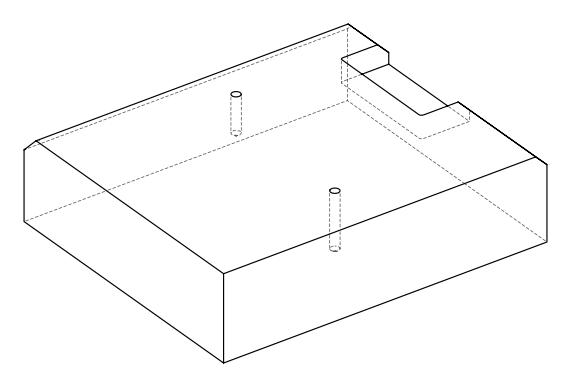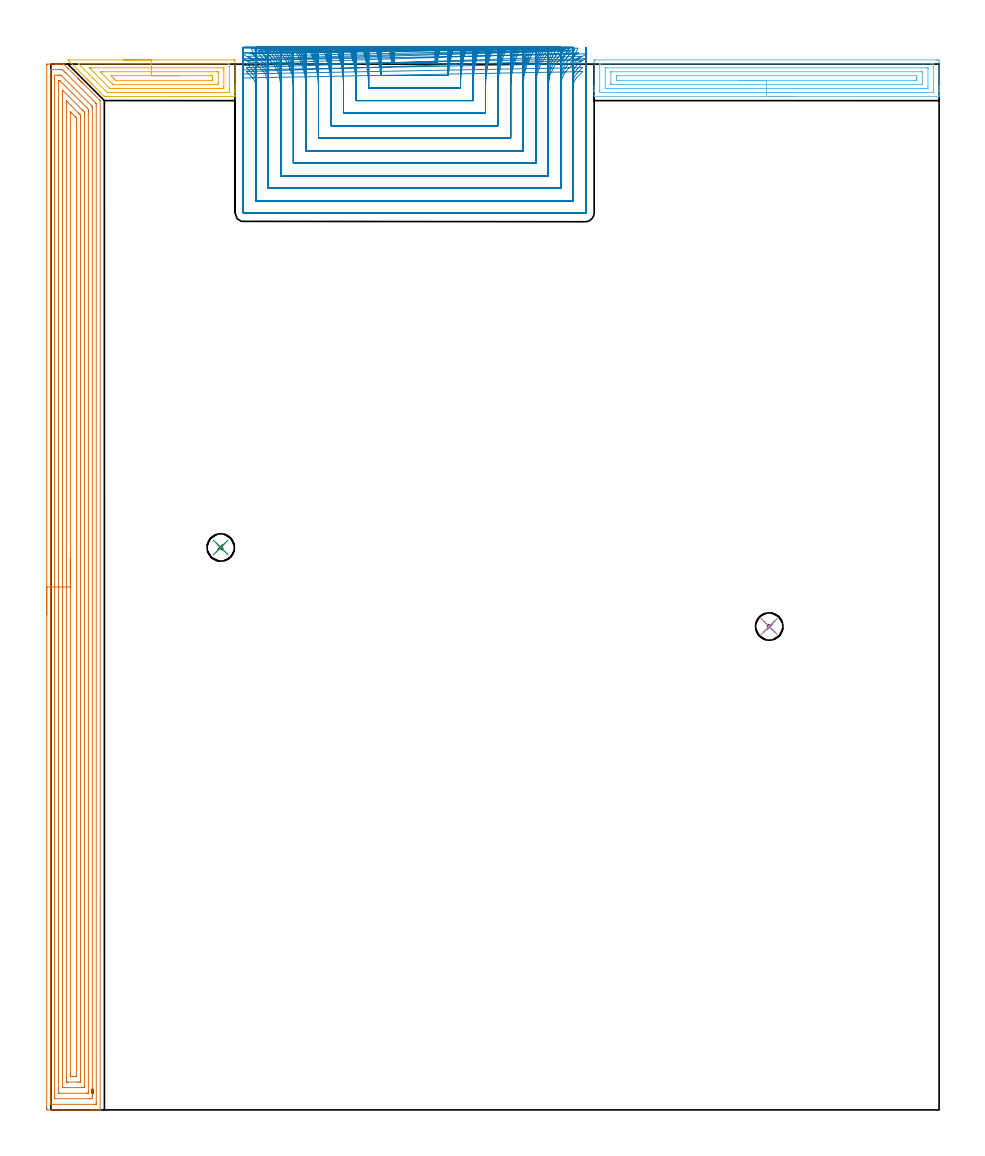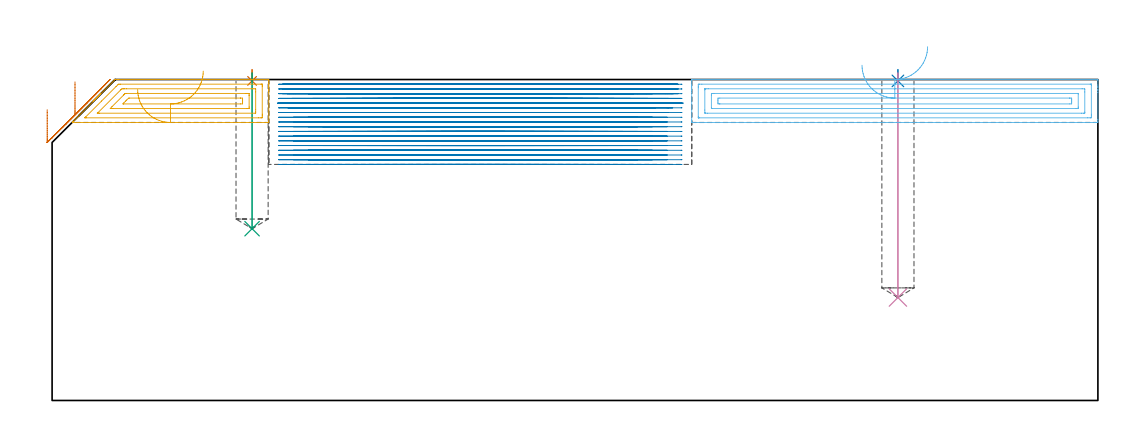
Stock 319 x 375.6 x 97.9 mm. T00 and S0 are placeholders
(PLAN: 8 operations, 3 tool changes, 153.1 min)
(1 SPOT_DRILL | STEP1POCKET | NXT0321_9005460120000 | 0.03 min | 1 mm3)
(2 SPOT_DRILL_1 | STEP1POCKET_1 | NXT0321_9005460120000 | 0.03 min | 1 mm3)
(3 DRILL_BLIND_HOLE_INTO_CENTER | STEP1POCKET | UGT0301_212 | 0.19 min | 3268 mm3)
(4 DRILL_BLIND_HOLE_INTO_CENTER_1 | STEP1POCKET_1 | UGT0301_212 | 0.28 min | 4845 mm3)
(5 AREA_MILL | FG_CHAMFER_SURFACE | UGT0205_001 | 2.41 min | 6149 mm3)
(6 AREA_MILL_1 | FG_CHAMFER_SURFACE_1 | UGT0205_001 | 5.21 min | 11214 mm3)
(7 AREA_MILL_2 | FG_CHAMFER_SURFACE_2 | UGT0205_001 | 21.14 min | 68068 mm3)
(8 MILL_SLOT | SLOT_PARTIAL_RECTANGULAR | NXT0201_008 | Follow Part, ap 1.5, ae 75% | 123.79 min | 187852 mm3)
(TOOL NXT0321_9005460120000 | NC Spot Drill, 142deg, 12mm, Carbide, Uncoated | D12 PA142 FL30 Z2)
(TOOL UGT0301_212 | Twist Drill 9.8 mm | D9.8 PA118 FL83 Z2)
(TOOL UGT0205_001 | Chamfer Mill 20 x 3 x 45 deg. | D20 FL50 Z2)
(TOOL NXT0201_008 | ENDMILL 6mm [2P460-0600-NA 1630] | D6 FL26 Z6)
(OP 1 SPOT_DRILL)
G17 G21 G94 G90
T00 M6
G54
G17 G0 G90 X61. Y202. S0 M3
G43 Z107.9 H0
G94 G81 G98 Z97.478 F250. R100.9
G80
M5
M2
(OP 2 SPOT_DRILL_1)
G17 G21 G94 G90
T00 M6
G54
G17 G0 G90 X258. Y173.6 S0 M3
G43 Z107.9 H0
G94 G81 G98 Z97.478 F250. R100.9
G80
M5
M2
(OP 3 DRILL_BLIND_HOLE_INTO_CENTER)
G17 G21 G94 G90
T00 M6
G54
G17 G0 G90 X61. Y202. S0 M3
G43 Z107.9 H0
G94 G81 G98 Z52.4 F250. R99.9
G80
M5
M2
(OP 4 DRILL_BLIND_HOLE_INTO_CENTER_1)
G17 G21 G94 G90
T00 M6
G54
G17 G0 G90 X258. Y173.6 S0 M3
G43 Z107.9 H0
G94 G81 G98 Z31.4 F250. R99.9
G80
M5
M2
(OP 5 AREA_MILL)
G17 G21 G94 G90
T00 M6
G54
G17 G0 G90 X26.1 Y377.1 S1061 M3
G43 Z107.9 H0
Z94.8
G94 G1 X26.138 Z93.928 F250.
X26.252 Z93.064
X26.441 Z92.212
X26.703 Z91.38
X27.037 Z90.574
X27.44 Z89.8
X27.908 Z89.064
X28.44 Z88.372
X29.029 Z87.729
X29.672 Z87.14
X30.364 Z86.608
X31.1 Z86.14
X31.874 Z85.737
X32.68 Z85.403
X33.512 Z85.141
X34.364 Z84.952
X35.228 Z84.838
X36.1 Z84.8
X65.511
X65.999 Y377.094 Z84.803
X66.09 Y377.091 Z84.806
X66.1 Y376.994 Z84.903
Y367.916 Z93.979
Y367.32 Z94.578
Y367.038 Z94.859
Y366.441 Z95.455
Y366.16 Z95.736
Y365.596 Z96.303
Y365.282 Z96.618
Y364.404 Z97.495
Y364.259 Z97.64
X66.097 Y364.127 Z97.766
X66.09 Y364.002 Z97.889
X65.957 Y364. Z97.9
X20.057
X19.206 Y364.003 Z97.897
X19.2 Y364.005 Z97.895
X19.166 Y364.035 Z97.865
X14.843 Y368.355 Z93.541
X14.71 Y368.489 Z93.409
X14.542 Y368.657 Z93.24
X14.404 Y368.794 Z93.102
X14.264 Y368.935 Z92.963
X14.109 Y369.09 Z92.808
X13.965 Y369.233 Z92.663
X13.819 Y369.38 Z92.518
X13.676 Y369.523 Z92.375
X13.526 Y369.672 Z92.223
X13.373 Y369.826 Z92.072
X13.244 Y369.955 Z91.943
X13.087 Y370.111 Z91.784
X12.927 Y370.272 Z91.626
X12.811 Y370.388 Z91.51
X12.647 Y370.55 Z91.345
X12.482 Y370.717 Z91.181
X6.419 Y376.78 Z85.119
X6.243 Y376.96 Z84.939
X6.119 Y377.093 Z84.806
X6.243 Y377.1 Z84.8
X36.1
Y375.686 Z86.214
X62.972
X63.729 Y375.685 Z86.215
X63.866 Y375.683 Z86.217
X64.064 Y375.679 Z86.221
X64.09 Y375.614 Z86.286
X64.096 Y375.456 Z86.444
X64.099 Y374.94 Z86.96
X64.1 Y374.575 Z87.325
X64.099 Y366.16 Z95.74
X64.097 Y365.797 Z96.103
X64.09 Y365.431 Z96.469
X64.078 Y365.421 Z96.479
X64.059 Y365.418 Z96.482
X64.013 Y365.416 Z96.484
X63.918 Y365.415 Z96.485
X63.729 Y365.414 Z96.486
X20.814 Y365.415 Z96.485
X20.436 Y365.419 Z96.481
X20.252 Y365.421 Z96.479
X20.057 Y365.602 Z96.298
X19.492 Y366.16 Z95.74
X15.1 Y370.55 Z91.35
X10.254 Y375.396 Z86.504
X10.046 Y375.608 Z86.292
X10.011 Y375.646 Z86.254
X9.983 Y375.678 Z86.222
X10.022 Y375.679 Z86.221
X10.254 Y375.684 Z86.216
X10.389 Y375.685 Z86.215
X36.1 Y375.686 Z86.214
Y374.272 Z87.628
X61.946 Y374.271 Z87.629
X62.017 Y374.27 Z87.63
X62.073 Y374.267 Z87.633
X62.084 Y374.265 Z87.635
X62.09 Y374.255 Z87.645
X62.094 Y374.213 Z87.687
X62.098 Y374.062 Z87.838
X62.1 Y373.911 Z87.989
Y373.184 Z88.716
Y367.765 Z94.135
X62.098 Y367.038 Z94.862
X62.096 Y366.891 Z95.009
X62.091 Y366.842 Z95.058
X62.051 Y366.835 Z95.065
X61.946 Y366.834 Z95.066
X61.267 Y366.829 Z95.071
X61.055
X22.731 Y366.828 Z95.072
X22.051 Y366.829 Z95.071
X21.84 Y366.832 Z95.068
X21.628 Y366.835 Z95.065
X21.259 Y366.852 Z95.048
X21.065 Y367.038 Z94.862
X20.949 Y367.151 Z94.749
X13.885 Y374.215 Z87.685
X13.854 Y374.248 Z87.652
X13.841 Y374.265 Z87.635
Y374.266 Z87.634
X13.86 Y374.267 Z87.633
X14.285 Y374.271 Z87.629
X14.498
X36.1 Y374.272 Z87.628
Y372.857 Z89.043
X59.273
X59.605 Y372.856 Z89.044
X59.985 Y372.852 Z89.048
X60.066 Y372.85 Z89.05
X60.09 Y372.844 Z89.056
X60.093 Y372.805 Z89.095
X60.096 Y372.718 Z89.182
X60.1 Y372.369 Z89.531
Y368.857 Z93.043
X60.099 Y368.794 Z93.106
X60.093 Y368.386 Z93.514
X60.09 Y368.285 Z93.615
X60.078 Y368.249 Z93.651
X60.018 Y368.248 Z93.652
X59.83 Y368.245 Z93.655
X59.273 Y368.243 Z93.657
X58.941
X22.731
X22.398 Y368.245 Z93.655
X22.331 Y368.247 Z93.653
X22.318 Y368.249 Z93.651
X22.249 Y368.311 Z93.589
X22.115 Y368.438 Z93.462
X21.928 Y368.621 Z93.279
X21.84 Y368.709 Z93.191
X18.244 Y372.306 Z89.594
X17.723 Y372.85 Z89.05
X18.275 Y372.855 Z89.045
X18.608 Y372.856 Z89.044
X36.1 Y372.857 Z89.043
Y371.443 Z90.457
X57.49
X58.09 Y371.428 Z90.472
X58.099 Y370.829 Z91.071
Y370.55 Z91.35
X58.097 Y369.952 Z91.948
X58.09 Y369.672 Z92.228
X57.505 Y369.657 Z92.243
X57.49
X23.622 Y369.658 Z92.242
X23.338 Y369.672 Z92.228
X22.731 Y370.269 Z91.631
X22.449 Y370.55 Z91.35
X21.84 Y371.162 Z90.738
X21.582 Y371.428 Z90.472
X21.825 Y371.442 Z90.458
X21.84 Y371.443 Z90.457
X36.1
X36.972 Z90.495
X37.837 Z90.609
X38.688 Z90.798
X39.52 Z91.06
X40.326 Z91.394
X41.1 Z91.797
X41.836 Z92.265
X42.528 Z92.796
X43.171 Z93.386
X43.76 Z94.029
X44.292 Z94.721
X44.76 Z95.457
X45.163 Z96.231
X45.497 Z97.037
X45.759 Z97.869
X45.948 Z98.72
X46.062 Z99.585
X46.1 Z100.457
G0 Z107.9
M5
M2
(OP 6 AREA_MILL_1)
G17 G21 G94 G90
T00 M6
G54
G17 G0 G90 X267.05 Y364. S1061 M3
G43 Z107.9 H0
G94 G1 X267.012 Z107.028 F250.
X266.898 Z106.163
X266.709 Z105.312
X266.447 Z104.48
X266.113 Z103.674
X265.71 Z102.9
X265.242 Z102.164
X264.71 Z101.472
X264.121 Z100.829
X263.478 Z100.239
X262.786 Z99.708
X262.05 Z99.24
X261.276 Z98.837
X260.47 Z98.503
X259.638 Z98.241
X258.786 Z98.052
X257.922 Z97.938
X257.05 Z97.9
X195.221
X195.11 Y364.006 Z97.892
X195.1 Y364.22 Z97.679
Y365.682 Z96.217
Y366.16 Z95.736
Y366.399 Z95.498
Y367.038 Z94.859
Y367.277 Z94.621
Y367.916 Z93.978
Y376.377 Z85.52
X195.104 Y376.696 Z85.2
X195.11 Y377.091 Z84.805
X195.262 Y377.095 Z84.803
X195.666 Y377.1 Z84.8
X318.025
X318.434 Y377.099 Z84.801
X318.838 Y377.095 Z84.803
X318.99 Y377.091 Z84.805
X318.995 Y376.696 Z85.2
X319. Y376.138 Z85.759
Y367.916 Z93.978
Y367.277 Z94.621
Y367.038 Z94.859
Y366.399 Z95.498
Y366.16 Z95.736
Y365.682 Z96.217
X318.999 Y364.218 Z97.68
X318.99 Y364.006 Z97.892
X318.879 Y364. Z97.9
X257.05
Y365.414 Z96.486
X198.2
X197.445 Y365.416 Z96.484
X197.308 Y365.417 Z96.483
X197.124 Y365.421 Z96.479
X197.11 Y365.481 Z96.419
X197.104 Y365.619 Z96.281
X197.101 Y366.16 Z95.74
X197.1 Y366.5 Z95.4
Y375.28 Z86.62
X197.104 Y375.621 Z86.279
X197.108 Y375.666 Z86.234
X197.112 Y375.68 Z86.22
X197.116 Y375.682 Z86.218
X197.162 Y375.684 Z86.216
X197.256 Y375.685 Z86.215
X197.445 Y375.686 Z86.214
X315.9
X316.655 Y375.684 Z86.216
X316.792 Y375.683 Z86.217
X316.976 Y375.679 Z86.221
X316.99 Y375.619 Z86.281
X316.996 Y375.481 Z86.419
X316.999 Y374.94 Z86.96
X317. Y374.6 Z87.3
Y365.819 Z96.081
X316.996 Y365.479 Z96.421
X316.992 Y365.434 Z96.466
X316.988 Y365.42 Z96.48
X316.984 Y365.418 Z96.482
X316.938 Y365.416 Z96.484
X316.844 Y365.415 Z96.485
X316.655 Y365.414 Z96.486
X257.05
Y366.828 Z95.072
X200.114
X199.435 Y366.829 Z95.071
X199.224 Y366.832 Z95.068
X199.155 Y366.835 Z95.065
X199.11 Y366.839 Z95.061
X199.106 Y366.915 Z94.985
X199.102 Y367.038 Z94.862
X199.1 Y367.16 Z94.74
Y373.307 Z88.593
X199.106 Y374.062 Z87.838
X199.108 Y374.177 Z87.723
X199.127 Y374.265 Z87.635
X199.224 Y374.266 Z87.634
X199.903 Y374.271 Z87.629
X313.986
X314.665 Y374.27 Z87.63
X314.876 Y374.268 Z87.632
X314.945 Y374.265 Z87.635
X314.99 Y374.26 Z87.64
X314.994 Y374.185 Z87.715
X314.998 Y374.062 Z87.838
X315. Y373.94 Z87.96
Y367.793 Z94.107
X314.995 Y367.038 Z94.862
X314.992 Y366.923 Z94.977
X314.973 Y366.835 Z95.065
X314.876 Y366.834 Z95.066
X314.197 Y366.829 Z95.071
X257.05 Y366.828 Z95.072
Y368.243 Z93.657
X201.893
X201.561 Y368.244 Z93.656
X201.197 Y368.248 Z93.652
X201.118 Y368.249 Z93.651
X201.11 Y368.389 Z93.511
X201.101 Y368.698 Z93.202
Y372.697 Z89.203
X201.102 Y372.795 Z89.105
X201.106 Y372.843 Z89.057
X201.11 Y372.85 Z89.05
X201.118 Y372.853 Z89.047
X201.149 Y372.855 Z89.045
X201.335 Y372.857 Z89.043
X312.207
X312.539 Y372.856 Z89.044
X312.903 Y372.852 Z89.048
X312.982 Y372.851 Z89.049
X312.99 Y372.711 Z89.189
X312.999 Y372.402 Z89.498
Y368.402 Z93.498
X312.998 Y368.305 Z93.595
X312.994 Y368.256 Z93.644
X312.99 Y368.25 Z93.65
X312.982 Y368.247 Z93.653
X312.951 Y368.245 Z93.655
X312.765 Y368.243 Z93.657
X257.05
Y369.657 Z92.243
X203.672
X203.11 Y369.672 Z92.228
X203.102 Y370.235 Z91.665
X203.101 Y370.55 Z91.35
X203.103 Y371.112 Z90.788
X203.11 Y371.428 Z90.472
X203.658 Y371.443 Z90.457
X203.672
X310.428
X310.99 Y371.428 Z90.472
X310.998 Y370.865 Z91.035
X310.999 Y370.55 Z91.35
X310.997 Y369.988 Z91.912
X310.99 Y369.672 Z92.228
X310.442 Y369.657 Z92.243
X310.428
X257.05
X256.178 Z92.281
X255.314 Z92.395
X254.462 Z92.584
X253.63 Z92.846
X252.824 Z93.18
X252.05 Z93.583
X251.314 Z94.052
X250.622 Z94.583
X249.979 Z95.172
X249.39 Z95.815
X248.858 Z96.507
X248.39 Z97.243
X247.987 Z98.017
X247.653 Z98.823
X247.391 Z99.655
X247.202 Z100.507
X247.088 Z101.372
X247.05 Z102.243
G0 Z107.9
M5
M2
(OP 7 AREA_MILL_2)
G17 G21 G94 G90
T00 M6
G54
G17 G0 G90 X-1.5 Y177.8 S1061 M3
G43 Z107.9 H0
Z88.7
G94 G1 Y177.838 Z87.828 F250.
Y177.952 Z86.963
Y178.141 Z86.112
Y178.403 Z85.28
Y178.737 Z84.474
Y179.14 Z83.7
Y179.608 Z82.964
Y180.14 Z82.272
Y180.729 Z81.629
Y181.372 Z81.04
Y182.064 Z80.508
Y182.8 Z80.04
Y183.574 Z79.637
Y184.38 Z79.303
Y185.212 Z79.041
Y186.064 Z78.852
Y186.928 Z78.738
Y187.8 Z78.7
X-1.499 Y374.98 Z78.701
X-1.496 Y375.375
X-1.492 Y375.59 Z78.705
X-1.11 Y375.6 Z79.087
X1.522 Z81.716
X2.06 Z82.256
X2.399 Z82.595
X2.937 Z83.133
X3.276 Z83.471
X4.223 Z84.423
X4.592 Y375.597 Z84.791
X4.599 Y375.595 Z84.798
X4.624 Y375.576 Z84.822
X6.114 Y374.087 Z86.312
X9.489 Y370.711 Z89.689
X9.688 Y370.513 Z89.886
X9.854 Y370.348 Z90.049
X10.014 Y370.187 Z90.212
X10.135 Y370.066 Z90.333
X10.293 Y369.91 Z90.488
X10.445 Y369.756 Z90.643
X10.581 Y369.62 Z90.779
X10.731 Y369.471 Z90.927
X10.876 Y369.326 Z91.073
X11.028 Y369.173 Z91.226
X11.17 Y369.032 Z91.366
X11.306 Y368.895 Z91.504
X11.475 Y368.726 Z91.673
X14.602 Y365.599 Z94.8
X17.504 Y362.696 Z97.704
X17.683 Y362.517 Z97.881
X17.694 Y362.495 Z97.892
X17.7 Y362.472 Z97.9
Y0.173
X17.697 Y0.01 Z97.888
X17.551 Y0.002 Z97.743
X17.398 Y0. Z97.597
X17.111 Z97.31
X16.432 Z96.627
X15.216 Z95.413
X14.678 Z94.872
X4.592 Z84.789
X-1.11 Z79.088
X-1.492 Y0.01 Z78.705
X-1.497 Y0.225 Z78.702
X-1.5 Y0.62 Z78.7
Y1.017
Y187.8
X-0.086 Z80.114
Y373.193
X-0.084 Y373.565 Z80.116
X-0.082 Y373.587 Z80.118
X-0.08 Y373.59 Z80.12
X-0.064 Y373.594 Z80.136
X0.006 Y373.598 Z80.206
X0.113 Y373.6 Z80.313
X0.246 Z80.446
X2.877 Z83.077
X3.276 Y373.599 Z83.476
X3.758 Y373.596 Z83.958
X4.153 Y373.587 Z84.353
X4.554 Y373.193 Z84.754
X5.03 Y372.72 Z85.23
X5.45 Y372.3 Z85.65
X15.555 Y362.195 Z95.755
X16.169 Y361.578 Z96.369
X16.258 Y361.482 Z96.458
X16.279 Y361.457 Z96.479
X16.281 Y361.438 Z96.481
X16.284 Y361.392 Z96.484
X16.285 Y361.206 Z96.485
Y2.556
Y2.406
X16.28 Y2.036 Z96.48
X16.279 Y2.019 Z96.479
X16.263 Y2.01 Z96.463
X16.193 Y2.005 Z96.393
X16.087 Y2.002 Z96.287
X15.954 Y2. Z96.154
X15.555 Z95.755
X0.166 Z80.366
X-0.017 Y2.003 Z80.183
X-0.049 Y2.005 Z80.151
X-0.078 Y2.009 Z80.122
X-0.08 Y2.051 Z80.12
X-0.084 Y2.256 Z80.116
X-0.085 Y2.406 Z80.115
X-0.086 Y3.151 Z80.114
Y187.8
X1.328 Z81.528
X1.329 Y370.513 Z81.529
Y370.709
X1.335 Y371.407 Z81.535
X1.339 Y371.593 Z81.539
X2.399 Y371.6 Z82.599
X3.086 Z83.286
X3.276 Y371.599 Z83.476
X3.466 Y371.598 Z83.666
X3.592 Y371.594 Z83.792
X3.692 Y371.59 Z83.892
X3.734 Y371.555 Z83.934
X3.891 Y371.407 Z84.091
X4.153 Y371.147 Z84.353
X4.788 Y370.513 Z84.988
X14.78 Y360.52 Z94.98
X14.831 Y360.467 Z95.031
X14.854 Y360.439 Z95.054
X14.863 Y360.426 Z95.063
X14.865 Y360.382 Z95.065
X14.87 Y359.988 Z95.07
X14.871 Y359.792 Z95.071
Y359.595
Y5.087
X14.87 Y4.891 Z95.07
X14.864 Y4.193 Z95.064
X14.861 Y4.007 Z95.061
X13.801 Y4. Z94.001
X1.71 Y4.001 Z81.91
X1.522 Y4.005 Z81.722
X1.339 Y4.01 Z81.539
X1.334 Y4.193 Z81.534
X1.331 Y4.388 Z81.531
X1.329 Y5.087 Z81.529
X1.328 Y5.284 Z81.528
Y187.8
X2.743 Z82.943
Y368.726
X2.744 Y369.268 Z82.944
X2.747 Y369.45 Z82.947
X2.75 Y369.586 Z82.95
X2.847 Y369.59 Z83.047
X3.062 Y369.597 Z83.262
X3.169 Z83.369
X3.222 Y369.594 Z83.422
X3.247 Y369.59 Z83.447
X3.276 Y369.565 Z83.476
X4.125 Y368.726 Z84.325
X13.059 Y359.792 Z93.259
X13.199 Y359.645 Z93.399
X13.45 Y359.379 Z93.65
X13.453 Y359.252 Z93.653
X13.456 Y358.898 Z93.656
X13.457 Y358.355 Z93.657
Y358.005
Y6.874
X13.456 Y6.332 Z93.656
X13.453 Y6.15 Z93.653
X13.45 Y6.014 Z93.65
X13.353 Y6.01 Z93.553
X12.924 Y6. Z93.124
X12.905 Z93.105
X3.256 Z83.456
X2.849 Y6.008 Z83.049
X2.753 Y6.01 Z82.953
X2.749 Y6.073 Z82.949
X2.746 Y6.142 Z82.946
X2.743 Y6.523 Z82.943
Y187.8
X4.157 Z84.357
Y366.042
X4.158 Y366.153 Z84.358
X4.161 Y366.206 Z84.361
X4.163 Y366.223 Z84.363
X4.168 Y366.222 Z84.368
X4.226 Y366.174 Z84.426
X4.243 Y366.158 Z84.443
X11.17 Y359.232 Z91.37
X11.502 Y358.898 Z91.702
X11.847 Y358.543 Z92.047
X12.036 Y358.337 Z92.236
X12.039 Y358.231 Z92.239
X12.043 Y358.009 Z92.243
Y8.665
X12.036 Y8.216 Z92.236
X12.028 Y8.01 Z92.228
X11.815 Y8.003 Z92.015
X11.17 Y8.001 Z91.37
X10.941 Y8. Z91.141
X4.801 Y8.001 Z85.001
X4.288 Y8.007 Z84.488
X4.169 Y8.01 Z84.369
X4.164 Y8.216 Z84.364
X4.157 Y8.657 Z84.357
Y187.8
X5.571 Z85.771
X5.572 Y361.92 Z85.772
X5.575 Y362.263 Z85.775
X5.578 Y362.358 Z85.778
X5.579 Y362.361 Z85.779
X5.595 Y362.349 Z85.795
X5.634 Y362.315 Z85.834
X5.755 Y362.197 Z85.955
X5.907 Y362.045 Z86.107
X9.947 Y358.005 Z90.147
X10.293 Y357.655 Z90.493
X10.56 Y357.38 Z90.76
X10.622 Y357.312 Z90.822
X10.625 Y357.225 Z90.825
X10.627 Y357.111 Z90.827
X10.628 Y356.769 Z90.828
X10.629 Y356.218 Z90.829
X10.628 Y10.999 Z90.828
X10.625 Y10.448 Z90.825
X10.622 Y10.112 Z90.822
X10.616 Y10.01 Z90.816
X10.512 Y10.007 Z90.712
X10.293 Y10.003 Z90.493
X9.855 Y10. Z90.055
X9.416 Z89.616
X6.346 Z86.546
X5.907 Y10.002 Z86.107
X5.761 Y10.005 Z85.961
X5.644 Y10.01 Z85.844
X5.578 Y10.017 Z85.778
X5.576 Y10.105 Z85.776
X5.573 Y10.448 Z85.773
X5.571 Y10.79 Z85.771
Y11.341
Y187.8
X6.985 Z87.185
X6.986 Y357.799 Z87.186
X6.987 Y358.005 Z87.187
X6.992 Y358.487 Z87.192
X7.495 Y358.005 Z87.695
X8.539 Y356.965 Z88.739
X8.908 Y356.594 Z89.108
X9.095 Y356.404 Z89.295
X9.187 Y356.307 Z89.387
X9.207 Y356.283 Z89.407
X9.21 Y356.263 Z89.41
X9.212 Y356.218 Z89.412
X9.214 Y355.529 Z89.414
X9.215 Y355.324 Z89.415
X9.214 Y12.44 Z89.414
X9.213 Y12.235 Z89.413
X9.21 Y12.063 Z89.41
X9.208 Y12.023 Z89.408
X9.204 Y12.01 Z89.404
X9.152 Y12.007 Z89.352
X8.999 Y12.003 Z89.199
X8.768 Y12. Z88.968
X8.539 Z88.739
X7.661 Z87.861
X7.013 Y12.001 Z87.213
X6.996 Y12.006 Z87.196
X6.993 Y12.008 Z87.193
X6.989 Y12.026 Z87.189
X6.987 Y12.235 Z87.187
X6.985 Y12.923 Z87.185
Y13.128
Y187.8
Y188.672 Z87.223
Y189.536 Z87.337
Y190.388 Z87.526
Y191.22 Z87.788
Y192.026 Z88.122
Y192.8 Z88.525
Y193.536 Z88.994
Y194.228 Z89.525
Y194.871 Z90.114
Y195.46 Z90.757
Y195.992 Z91.45
Y196.46 Z92.185
Y196.863 Z92.959
Y197.197 Z93.765
Y197.459 Z94.597
Y197.648 Z95.449
Y197.762 Z96.314
Y197.8 Z97.185
G0 Z107.9
M5
M2
(OP 8 MILL_SLOT)
G17 G21 G94 G90
T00 M6
G54
G17 G0 G90 X121.361 Y381.537 S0 M3
G43 Z107.9 H1
Z96.461
G94 G1 X121.971 Y378.6 F250.
G2 X122.445 Y376. R54. F500.
G1 X138.754
G2 X139.228 Y378.6 R54.
G1 X139.837 Y381.537 F250.
X116.701 Y381.525
X117.366 Y378.6
G2 X118.448 Y371.5 R49.5 F500.
G1 X142.752
G2 X143.833 Y378.6 R49.5
G1 X144.498 Y381.525 F250.
X112.007 Y381.509
X112.739 Y378.6
G2 X114.1 Y367.618 R45. F500.
G1 Y367.
X147.1
Y367.622
G2 X148.46 Y378.6 R45.
G1 X149.191 Y381.509 F250.
X107.269 Y381.488
X108.083 Y378.6
G2 X109.6 Y367.618 R40.5 F500.
G1 Y362.5
X151.6
Y367.622
G2 X153.116 Y378.6 R40.5
G1 X153.929 Y381.488 F250.
X102.469 Y381.457
X103.384 Y378.6
G2 X105.1 Y367.618 R36. F500.
G1 Y358.
X156.1
Y367.622
G2 X157.815 Y378.6 R36.
G1 X158.729 Y381.457 F250.
X97.578 Y381.412
X98.624 Y378.6
G2 X100.6 Y367.618 R31.5 F500.
G1 Y353.5
X160.6
Y367.622
G2 X162.575 Y378.6 R31.5
G1 X163.62 Y381.412 F250.
X92.545 Y381.341
X93.766 Y378.6
G2 X96.1 Y367.618 R27. F500.
G1 Y349.
X165.1
Y367.622
G2 X167.432 Y378.6 R27.
G1 X168.652 Y381.341 F250.
X87.274 Y381.218
X88.738 Y378.6
G2 X91.6 Y367.618 R22.5 F500.
G1 Y344.5
X169.6
Y367.622
G2 X172.46 Y378.6 R22.5
G1 X173.923 Y381.219 F250.
X81.531 Y380.977
X83.362 Y378.6
G2 X87.1 Y367.618 R18. F500.
G1 Y340.
X174.1
Y367.622
G2 X177.835 Y378.6 R18.
G1 X179.665 Y380.978 F250.
X74.511 Y380.345
X76.951 Y378.6
G2 X82.6 Y367.618 R13.5 F500.
G1 Y335.5
X178.6
Y367.622
G2 X184.243 Y378.6 R13.5
G1 X186.682 Y380.346 F250.
X70.414 Y377.013 F500.
X73.101 Y375.68 F250.
G2 X78.1 Y367.618 R9. F500.
G1 Y331.
X183.1
Y367.622
G2 X188.099 Y375.684 R9.
G1 X190.786 Y377.018 F250.
X70.237 Y372.905 F500.
X72.328 Y370.754 F250.
G2 X73.6 Y367.618 R4.5 F500.
G1 Y326.5
X187.6
Y367.622
G2 X188.868 Y370.753 R4.5
G1 X190.955 Y372.908 F250.
X69.1 Y370.618 F500.
Y367.618 F250.
Y322.2 F500.
G3 X69.3 Y322. R0.2
G1 X191.9
G3 X192.1 Y322.2 R0.2
G1 Y367.622
Y370.622 F250.
G0 Z107.9
X121.721 Y381.553
Z95.022
G1 X122.251 Y378.6
G2 X122.652 Y376. R54. F500.
G1 X138.548
G2 X138.949 Y378.6 R54.
G1 X139.479 Y381.553 F250.
X117.094 Y381.544
X117.672 Y378.6
G2 X118.54 Y371.5 R49.5 F500.
G1 X142.66
G2 X143.528 Y378.6 R49.5
G1 X144.106 Y381.544 F250.
X112.441 Y381.532
X113.077 Y378.6
G2 X114.1 Y369.06 R45. F500.
G1 Y367.
X147.1
Y369.061
G2 X148.123 Y378.6 R45.
G1 X148.759 Y381.532 F250.
X107.754 Y381.516
X108.46 Y378.6
G2 X109.6 Y369.06 R40.5 F500.
G1 Y362.5
X151.6
Y369.061
G2 X152.739 Y378.6 R40.5
G1 X153.446 Y381.516 F250.
X103.018 Y381.493
X103.813 Y378.6
G2 X105.1 Y369.06 R36. F500.
G1 Y358.
X156.1
Y369.061
G2 X157.387 Y378.6 R36.
G1 X158.182 Y381.493 F250.
X98.212 Y381.459
X99.121 Y378.6
G2 X100.6 Y369.06 R31.5 F500.
G1 Y353.5
X160.6
Y369.061
G2 X162.079 Y378.6 R31.5
G1 X162.988 Y381.459 F250.
X93.298 Y381.406
X94.358 Y378.6
G2 X96.1 Y369.06 R27. F500.
G1 Y349.
X165.1
Y369.061
G2 X166.841 Y378.6 R27.
G1 X167.901 Y381.407 F250.
X88.205 Y381.317
X89.477 Y378.6
G2 X91.6 Y369.06 R22.5 F500.
G1 Y344.5
X169.6
Y369.061
G2 X171.722 Y378.6 R22.5
G1 X172.994 Y381.317 F250.
X82.774 Y381.144
X84.364 Y378.6
G2 X87.1 Y369.06 R18. F500.
G1 Y340.
X174.1
Y369.061
G2 X176.835 Y378.6 R18.
G1 X178.425 Y381.144 F250.
X76.531 Y380.723
X78.652 Y378.6
G2 X82.6 Y369.06 R13.5 F500.
G1 Y335.5
X178.6
Y369.061
G2 X182.547 Y378.6 R13.5
G1 X184.667 Y380.723 F250.
X70.791 Y378.395 F500.
X73.423 Y376.954 F250.
G2 X78.1 Y369.06 R9. F500.
G1 Y331.
X183.1
Y369.061
G2 X187.777 Y376.955 R9.
G1 X190.408 Y378.396 F250.
X70.239 Y374.347 F500.
X72.329 Y372.194 F250.
G2 X73.6 Y369.06 R4.5 F500.
G1 Y326.5
X187.6
Y369.061
G2 X188.868 Y372.192 R4.5
G1 X190.955 Y374.347 F250.
X69.1 Y372.06 F500.
Y369.06 F250.
Y322.2 F500.
G3 X69.3 Y322. R0.2
G1 X191.9
G3 X192.1 Y322.2 R0.2
G1 Y369.061
Y372.061 F250.
G0 Z107.9
X122.038 Y381.566
Z93.583
G1 X122.488 Y378.6
G2 X122.819 Y376. R54. F500.
G1 X138.381
G2 X138.711 Y378.6 R54.
G1 X139.161 Y381.566 F250.
X117.441 Y381.56
X117.932 Y378.6
G2 X118.59 Y371.5 R49.5 F500.
G1 X142.61
G2 X143.267 Y378.6 R49.5
G1 X143.758 Y381.56 F250.
X112.824 Y381.551
X113.364 Y378.6
G2 X114.1 Y370.495 R45. F500.
G1 Y367.
X147.1
Y370.501
G2 X147.835 Y378.6 R45.
G1 X148.375 Y381.551 F250.
X108.18 Y381.539
X108.781 Y378.6
G2 X109.6 Y370.495 R40.5 F500.
G1 Y362.5
X151.6
Y370.501
G2 X152.418 Y378.6 R40.5
G1 X153.018 Y381.539 F250.
X103.5 Y381.523
X104.176 Y378.6
G2 X105.1 Y370.495 R36. F500.
G1 Y358.
X156.1
Y370.501
G2 X157.023 Y378.6 R36.
G1 X157.698 Y381.523 F250.
X98.768 Y381.499
X99.539 Y378.6
G2 X100.6 Y370.495 R31.5 F500.
G1 Y353.5
X160.6
Y370.501
G2 X161.659 Y378.6 R31.5
G1 X162.43 Y381.499 F250.
X93.954 Y381.462
X94.855 Y378.6
G2 X96.1 Y370.495 R27. F500.
G1 Y349.
X165.1
Y370.501
G2 X166.343 Y378.6 R27.
G1 X167.243 Y381.462 F250.
X89.009 Y381.399
X90.09 Y378.6
G2 X91.6 Y370.495 R22.5 F500.
G1 Y344.5
X169.6
Y370.501
G2 X171.108 Y378.6 R22.5
G1 X172.188 Y381.399 F250.
X83.821 Y381.279
X85.172 Y378.6
G2 X87.1 Y370.495 R18. F500.
G1 Y340.
X174.1
Y370.501
G2 X176.025 Y378.6 R18.
G1 X177.375 Y381.279 F250.
X78.095 Y380.999
X79.896 Y378.6
G2 X82.6 Y370.495 R13.5 F500.
G1 Y335.5
X178.6
Y370.501
G2 X181.299 Y378.6 R13.5
G1 X183.099 Y381. F250.
X71.677 Y379.625
X74.159 Y377.939
G2 X78.1 Y370.495 R9. F500.
G1 Y331.
X183.1
Y370.501
G2 X187.037 Y377.942 R9.
G1 X189.518 Y379.63 F250.
X70.242 Y375.782 F500.
X72.33 Y373.628 F250.
G2 X73.6 Y370.495 R4.5 F500.
G1 Y326.5
X187.6
Y370.501
G2 X188.873 Y373.637 R4.5
G1 X190.964 Y375.789 F250.
X69.1 Y373.495 F500.
Y370.495 F250.
Y322.2 F500.
G3 X69.3 Y322. R0.2
G1 X191.9
G3 X192.1 Y322.2 R0.2
G1 Y370.501
Y373.501 F250.
G0 Z107.9
X122.345 Y381.578
Z92.144
G1 X122.706 Y378.6
G2 X122.958 Y376. R54. F500.
G1 X138.241
G2 X138.493 Y378.6 R54.
G1 X138.854 Y381.578 F250.
X117.776 Y381.574
X118.17 Y378.6
G2 X118.6 Y372.092 R49.5 F500.
G1 Y371.5
X142.6
Y372.098
G2 X143.029 Y378.6 R49.5
G1 X143.423 Y381.574 F250.
X113.193 Y381.568
X113.627 Y378.6
G2 X114.1 Y372.092 R45. F500.
G1 Y367.
X147.1
Y372.098
G2 X147.572 Y378.6 R45.
G1 X148.006 Y381.569 F250.
X108.592 Y381.561
X109.074 Y378.6
G2 X109.6 Y372.092 R40.5 F500.
G1 Y362.5
X151.6
Y372.098
G2 X152.125 Y378.6 R40.5
G1 X152.607 Y381.561 F250.
X103.964 Y381.551
X104.507 Y378.6
G2 X105.1 Y372.092 R36. F500.
G1 Y358.
X156.1
Y372.098
G2 X156.692 Y378.6 R36.
G1 X157.234 Y381.551 F250.
X99.3 Y381.535
X99.92 Y378.6
G2 X100.6 Y372.092 R31.5 F500.
G1 Y353.5
X160.6
Y372.098
G2 X161.278 Y378.6 R31.5
G1 X161.898 Y381.535 F250.
X94.581 Y381.512
X95.304 Y378.6
G2 X96.1 Y372.092 R27. F500.
G1 Y349.
X165.1
Y372.098
G2 X165.895 Y378.6 R27.
G1 X166.617 Y381.512 F250.
X89.77 Y381.472
X90.638 Y378.6
G2 X91.6 Y372.092 R22.5 F500.
G1 Y344.5
X169.6
Y372.098
G2 X170.56 Y378.6 R22.5
G1 X171.427 Y381.472 F250.
X84.797 Y381.397
X85.882 Y378.6
G2 X87.1 Y372.092 R18. F500.
G1 Y340.
X174.1
Y372.098
G2 X175.315 Y378.6 R18.
G1 X176.399 Y381.397 F250.
X79.481 Y381.228
X80.927 Y378.6
G2 X82.6 Y372.092 R13.5 F500.
G1 Y335.5
X178.6
Y372.098
G2 X180.269 Y378.6 R13.5
G1 X181.714 Y381.229 F250.
X73.147 Y380.672
X75.316 Y378.6
G2 X78.1 Y372.092 R9. F500.
G1 Y331.
X183.1
Y372.098
G2 X185.877 Y378.6 R9.
G1 X188.045 Y380.674 F250.
X69.347 Y377.494 F500.
X71.764 Y375.718 F250.
G2 X73.6 Y372.092 R4.5 F500.
G1 Y326.5
X187.6
Y372.098
G2 X189.436 Y375.724 R4.5
G1 X191.853 Y377.5 F250.
X69.1 Y375.092 F500.
Y372.092 F250.
Y322.2 F500.
G3 X69.3 Y322. R0.2
G1 X191.9
G3 X192.1 Y322.2 R0.2
G1 Y372.098
Y375.098 F250.
G0 Z107.9
X122.632 Y381.589
Z90.705
G1 X122.894 Y378.6
G2 X123.059 Y376. R54. F500.
G1 X138.141
G2 X138.306 Y378.6 R54.
G1 X138.567 Y381.589 F250.
X118.09 Y381.586
X118.375 Y378.6
G2 X118.6 Y373.888 R49.5 F500.
G1 Y371.5
X142.6
Y373.891
G2 X142.824 Y378.6 R49.5
G1 X143.11 Y381.586 F250.
X113.538 Y381.584
X113.853 Y378.6
G2 X114.1 Y373.888 R45. F500.
G1 Y367.
X147.1
Y373.891
G2 X147.347 Y378.6 R45.
G1 X147.661 Y381.584 F250.
X108.976 Y381.58
X109.325 Y378.6
G2 X109.6 Y373.888 R40.5 F500.
G1 Y362.5
X151.6
Y373.891
G2 X151.875 Y378.6 R40.5
G1 X152.223 Y381.58 F250.
X104.398 Y381.574
X104.79 Y378.6
G2 X105.1 Y373.888 R36. F500.
G1 Y358.
X156.1
Y373.891
G2 X156.409 Y378.6 R36.
G1 X156.802 Y381.574 F250.
X99.797 Y381.566
X100.246 Y378.6
G2 X100.6 Y373.888 R31.5 F500.
G1 Y353.5
X160.6
Y373.891
G2 X160.954 Y378.6 R31.5
G1 X161.402 Y381.566 F250.
X95.162 Y381.554
X95.686 Y378.6
G2 X96.1 Y373.888 R27. F500.
G1 Y349.
X165.1
Y373.891
G2 X165.514 Y378.6 R27.
G1 X166.037 Y381.554 F250.
X90.473 Y381.533
X91.101 Y378.6
G2 X91.6 Y373.888 R22.5 F500.
G1 Y344.5
X169.6
Y373.891
G2 X170.098 Y378.6 R22.5
G1 X170.726 Y381.534 F250.
X85.687 Y381.495
X86.472 Y378.6
G2 X87.1 Y373.888 R18. F500.
G1 Y340.
X174.1
Y373.891
G2 X174.727 Y378.6 R18.
G1 X175.511 Y381.496 F250.
X80.704 Y381.411
X81.751 Y378.6
G2 X82.6 Y373.888 R13.5 F500.
G1 Y335.5
X178.6
Y373.891
G2 X179.448 Y378.6 R13.5
G1 X180.494 Y381.412 F250.
X75.197 Y381.156
X76.768 Y378.6
G2 X78.1 Y373.888 R9. F500.
G1 Y331.
X183.1
Y373.891
G2 X184.43 Y378.6 R9.
G1 X185.999 Y381.157 F250.
X68.719 Y379.283
X71.326 Y377.799
G2 X73.6 Y373.888 R4.5 F500.
G1 Y326.5
X187.6
Y373.891
G2 X189.888 Y377.81 R4.5
G1 X192.501 Y379.285 F250.
X69.1 Y376.888 F500.
Y373.888 F250.
Y322.2 F500.
G3 X69.3 Y322. R0.2
G1 X191.9
G3 X192.1 Y322.2 R0.2
G1 Y373.891
Y376.891 F250.
G0 Z107.9
X122.964 Y381.598
Z89.267
G1 X123.068 Y378.6
G2 X123.1 Y376.731 R54. F500.
G1 Y376.
X138.1
Y376.702
G2 X138.133 Y378.6 R54.
G1 X138.239 Y381.598 F250.
X118.451
X118.565 Y378.6
G2 X118.6 Y376.731 R49.5 F500.
G1 Y371.5
X142.6
Y376.702
G2 X142.636 Y378.6 R49.5
G1 X142.751 Y381.598 F250.
X113.937 Y381.597
X114.061 Y378.6
G2 X114.1 Y376.731 R45. F500.
G1 Y367.
X147.1
Y376.702
G2 X147.14 Y378.6 R45.
G1 X147.267 Y381.597 F250.
X109.418
X109.557 Y378.6
G2 X109.6 Y376.731 R40.5 F500.
G1 Y362.5
X151.6
Y376.702
G2 X151.644 Y378.6 R40.5
G1 X151.785 Y381.597 F250.
X104.896 Y381.596
X105.051 Y378.6
G2 X105.1 Y376.731 R36. F500.
G1 Y358.
X156.1
Y376.702
G2 X156.15 Y378.6 R36.
G1 X156.308 Y381.596 F250.
X100.366 Y381.595
X100.544 Y378.6
G2 X100.6 Y376.731 R31.5 F500.
G1 Y353.5
X160.6
Y376.702
G2 X160.657 Y378.6 R31.5
G1 X160.838 Y381.595 F250.
X95.828 Y381.593
X96.035 Y378.6
G2 X96.1 Y376.731 R27. F500.
G1 Y349.
X165.1
Y376.702
G2 X165.167 Y378.6 R27.
G1 X165.378 Y381.593 F250.
X91.273 Y381.59
X91.522 Y378.6
G2 X91.6 Y376.731 R22.5 F500.
G1 Y344.5
X169.6
Y376.702
G2 X169.68 Y378.6 R22.5
G1 X169.933 Y381.589 F250.
X86.691 Y381.584
X87.003 Y378.6
G2 X87.1 Y376.731 R18. F500.
G1 Y340.
X174.1
Y376.702
G2 X174.2 Y378.6 R18.
G1 X174.517 Y381.583 F250.
X82.055 Y381.571
X82.47 Y378.6
G2 X82.6 Y376.731 R13.5 F500.
G1 Y335.5
X178.6
Y376.702
G2 X178.734 Y378.6 R13.5
G1 X179.156 Y381.57 F250.
X77.281 Y381.535
X77.904 Y378.6
G2 X78.1 Y376.731 R9. F500.
G1 Y331.
X183.1
Y376.702
G2 X183.302 Y378.6 R9.
G1 X183.935 Y381.533 F250.
X71.947 Y381.329
X73.193 Y378.6
G2 X73.6 Y376.731 R4.5 F500.
G1 Y326.5
X187.6
Y376.702
G2 X188.02 Y378.6 R4.5
G1 X189.285 Y381.32 F250.
X69.1 Y379.731
Y376.731
Y322.2 F500.
G3 X69.3 Y322. R0.2
G1 X191.9
G3 X192.1 Y322.2 R0.2
G1 Y376.702
Y379.702 F250.
G0 X123.084 Y381.6 Z87.828
G1 X123.099 Y378.6
X123.1 Y378.322 F500.
Y376.
X138.1
Y378.301
X138.101 Y378.6
X138.117 Y381.6 F250.
X118.582
X118.599 Y378.6
X118.6 Y378.322 F500.
Y371.5
X142.6
Y378.301
X142.601 Y378.6
X142.619 Y381.6 F250.
X114.081
X114.099 Y378.6
X114.1 Y378.322 F500.
Y367.
X147.1
Y378.301
X147.101 Y378.6
X147.121 Y381.6 F250.
X109.578
X109.599 Y378.6
X109.6 Y378.322 F500.
Y362.5
X151.6
Y378.301
G2 X151.601 Y378.6 R40.5
G1 X151.623 Y381.6 F250.
X105.076
X105.099 Y378.6
G2 X105.1 Y378.322 R36. F500.
G1 Y358.
X156.1
Y378.301
G2 X156.101 Y378.6 R36.
G1 X156.126 Y381.6 F250.
X100.572
X100.599 Y378.6
G2 X100.6 Y378.322 R31.5 F500.
G1 Y353.5
X160.6
Y378.301
G2 X160.601 Y378.6 R31.5
G1 X160.63 Y381.6 F250.
X96.068
X96.099 Y378.6
G2 X96.1 Y378.322 R27. F500.
G1 Y349.
X165.1
Y378.301
G2 X165.102 Y378.6 R27.
G1 X165.135 Y381.6 F250.
X91.561
X91.598 Y378.6
G2 X91.6 Y378.322 R22.5 F500.
G1 Y344.5
X169.6
Y378.301
G2 X169.602 Y378.6 R22.5
G1 X169.642 Y381.6 F250.
X87.051
X87.098 Y378.6
G2 X87.1 Y378.322 R18. F500.
G1 Y340.
X174.1
Y378.301
G2 X174.102 Y378.6 R18.
G1 X174.152 Y381.6 F250.
X82.535 Y381.599
X82.597 Y378.6
G2 X82.6 Y378.322 R13.5 F500.
G1 Y335.5
X178.6
Y378.301
G2 X178.603 Y378.6 R13.5
G1 X178.67 Y381.599 F250.
X78.003
X78.096 Y378.6
G2 X78.1 Y378.322 R9. F500.
G1 Y331.
X183.1
Y378.301
G2 X183.105 Y378.6 R9.
G1 X183.204 Y381.598 F250.
X73.406 Y381.594
X73.591 Y378.6
G2 X73.6 Y378.322 R4.5 F500.
G1 Y326.5
X187.6
Y378.301
G2 X187.61 Y378.6 R4.5
G1 X187.809 Y381.593 F250.
X69.1 Y381.322
Y378.322
Y322.2 F500.
G3 X69.3 Y322. R0.2
G1 X191.9
G3 X192.1 Y322.2 R0.2
G1 Y378.301
Y381.301 F250.
G0 X123.1 Y381.6 Z86.389
G1 Y378.6
Y376. F500.
X138.1
Y378.6
Y381.6 F250.
X118.6
Y378.6
Y371.5 F500.
X142.6
Y378.6
Y381.6 F250.
X114.1
Y378.6
Y367. F500.
X147.1
Y378.6
Y381.6 F250.
X109.6
Y378.6
Y362.5 F500.
X151.6
Y378.6
Y381.6 F250.
X105.1
Y378.6
Y358. F500.
X156.1
Y378.6
Y381.6 F250.
X100.6
Y378.6
Y353.5 F500.
X160.6
Y378.6
Y381.6 F250.
X96.1
Y378.6
Y349. F500.
X165.1
Y378.6
Y381.6 F250.
X91.6
Y378.6
Y344.5 F500.
X169.6
Y378.6
Y381.6 F250.
X87.1
Y378.6
Y340. F500.
X174.1
Y378.6
Y381.6 F250.
X82.6
Y378.6
Y335.5 F500.
X178.6
Y378.6
Y381.6 F250.
X78.1
Y378.6
Y331. F500.
X183.1
Y378.6
Y381.6 F250.
X73.6
Y378.6
Y326.5 F500.
X187.6
Y378.6
Y381.6 F250.
X69.1
Y378.6
Y322.2 F500.
G3 X69.3 Y322. R0.2
G1 X191.9
G3 X192.1 Y322.2 R0.2
G1 Y378.6
Y381.6 F250.
G0 X123.1 Z84.95
G1 Y378.6
Y376. F500.
X138.1
Y378.6
Y381.6 F250.
X118.6
Y378.6
Y371.5 F500.
X142.6
Y378.6
Y381.6 F250.
X114.1
Y378.6
Y367. F500.
X147.1
Y378.6
Y381.6 F250.
X109.6
Y378.6
Y362.5 F500.
X151.6
Y378.6
Y381.6 F250.
X105.1
Y378.6
Y358. F500.
X156.1
Y378.6
Y381.6 F250.
X100.6
Y378.6
Y353.5 F500.
X160.6
Y378.6
Y381.6 F250.
X96.1
Y378.6
Y349. F500.
X165.1
Y378.6
Y381.6 F250.
X91.6
Y378.6
Y344.5 F500.
X169.6
Y378.6
Y381.6 F250.
X87.1
Y378.6
Y340. F500.
X174.1
Y378.6
Y381.6 F250.
X82.6
Y378.6
Y335.5 F500.
X178.6
Y378.6
Y381.6 F250.
X78.1
Y378.6
Y331. F500.
X183.1
Y378.6
Y381.6 F250.
X73.6
Y378.6
Y326.5 F500.
X187.6
Y378.6
Y381.6 F250.
X69.1
Y378.6
Y322.2 F500.
G3 X69.3 Y322. R0.2
G1 X191.9
G3 X192.1 Y322.2 R0.2
G1 Y378.6
Y381.6 F250.
G0 X123.1 Z83.511
G1 Y378.6
Y376. F500.
X138.1
Y378.6
Y381.6 F250.
X118.6
Y378.6
Y371.5 F500.
X142.6
Y378.6
Y381.6 F250.
X114.1
Y378.6
Y367. F500.
X147.1
Y378.6
Y381.6 F250.
X109.6
Y378.6
Y362.5 F500.
X151.6
Y378.6
Y381.6 F250.
X105.1
Y378.6
Y358. F500.
X156.1
Y378.6
Y381.6 F250.
X100.6
Y378.6
Y353.5 F500.
X160.6
Y378.6
Y381.6 F250.
X96.1
Y378.6
Y349. F500.
X165.1
Y378.6
Y381.6 F250.
X91.6
Y378.6
Y344.5 F500.
X169.6
Y378.6
Y381.6 F250.
X87.1
Y378.6
Y340. F500.
X174.1
Y378.6
Y381.6 F250.
X82.6
Y378.6
Y335.5 F500.
X178.6
Y378.6
Y381.6 F250.
X78.1
Y378.6
Y331. F500.
X183.1
Y378.6
Y381.6 F250.
X73.6
Y378.6
Y326.5 F500.
X187.6
Y378.6
Y381.6 F250.
X69.1
Y378.6
Y322.2 F500.
G3 X69.3 Y322. R0.2
G1 X191.9
G3 X192.1 Y322.2 R0.2
G1 Y378.6
Y381.6 F250.
G0 X123.1 Z82.072
G1 Y378.6
Y376. F500.
X138.1
Y378.6
Y381.6 F250.
X118.6
Y378.6
Y371.5 F500.
X142.6
Y378.6
Y381.6 F250.
X114.1
Y378.6
Y367. F500.
X147.1
Y378.6
Y381.6 F250.
X109.6
Y378.6
Y362.5 F500.
X151.6
Y378.6
Y381.6 F250.
X105.1
Y378.6
Y358. F500.
X156.1
Y378.6
Y381.6 F250.
X100.6
Y378.6
Y353.5 F500.
X160.6
Y378.6
Y381.6 F250.
X96.1
Y378.6
Y349. F500.
X165.1
Y378.6
Y381.6 F250.
X91.6
Y378.6
Y344.5 F500.
X169.6
Y378.6
Y381.6 F250.
X87.1
Y378.6
Y340. F500.
X174.1
Y378.6
Y381.6 F250.
X82.6
Y378.6
Y335.5 F500.
X178.6
Y378.6
Y381.6 F250.
X78.1
Y378.6
Y331. F500.
X183.1
Y378.6
Y381.6 F250.
X73.6
Y378.6
Y326.5 F500.
X187.6
Y378.6
Y381.6 F250.
X69.1
Y378.6
Y322.2 F500.
G3 X69.3 Y322. R0.2
G1 X191.9
G3 X192.1 Y322.2 R0.2
G1 Y378.6
Y381.6 F250.
G0 X123.1 Z80.633
G1 Y378.6
Y376. F500.
X138.1
Y378.6
Y381.6 F250.
X118.6
Y378.6
Y371.5 F500.
X142.6
Y378.6
Y381.6 F250.
X114.1
Y378.6
Y367. F500.
X147.1
Y378.6
Y381.6 F250.
X109.6
Y378.6
Y362.5 F500.
X151.6
Y378.6
Y381.6 F250.
X105.1
Y378.6
Y358. F500.
X156.1
Y378.6
Y381.6 F250.
X100.6
Y378.6
Y353.5 F500.
X160.6
Y378.6
Y381.6 F250.
X96.1
Y378.6
Y349. F500.
X165.1
Y378.6
Y381.6 F250.
X91.6
Y378.6
Y344.5 F500.
X169.6
Y378.6
Y381.6 F250.
X87.1
Y378.6
Y340. F500.
X174.1
Y378.6
Y381.6 F250.
X82.6
Y378.6
Y335.5 F500.
X178.6
Y378.6
Y381.6 F250.
X78.1
Y378.6
Y331. F500.
X183.1
Y378.6
Y381.6 F250.
X73.6
Y378.6
Y326.5 F500.
X187.6
Y378.6
Y381.6 F250.
X69.1
Y378.6
Y322.2 F500.
G3 X69.3 Y322. R0.2
G1 X191.9
G3 X192.1 Y322.2 R0.2
G1 Y378.6
Y381.6 F250.
G0 X123.1 Z79.194
G1 Y378.6
Y376. F500.
X138.1
Y378.6
Y381.6 F250.
X118.6
Y378.6
Y371.5 F500.
X142.6
Y378.6
Y381.6 F250.
X114.1
Y378.6
Y367. F500.
X147.1
Y378.6
Y381.6 F250.
X109.6
Y378.6
Y362.5 F500.
X151.6
Y378.6
Y381.6 F250.
X105.1
Y378.6
Y358. F500.
X156.1
Y378.6
Y381.6 F250.
X100.6
Y378.6
Y353.5 F500.
X160.6
Y378.6
Y381.6 F250.
X96.1
Y378.6
Y349. F500.
X165.1
Y378.6
Y381.6 F250.
X91.6
Y378.6
Y344.5 F500.
X169.6
Y378.6
Y381.6 F250.
X87.1
Y378.6
Y340. F500.
X174.1
Y378.6
Y381.6 F250.
X82.6
Y378.6
Y335.5 F500.
X178.6
Y378.6
Y381.6 F250.
X78.1
Y378.6
Y331. F500.
X183.1
Y378.6
Y381.6 F250.
X73.6
Y378.6
Y326.5 F500.
X187.6
Y378.6
Y381.6 F250.
X69.1
Y378.6
Y322.2 F500.
G3 X69.3 Y322. R0.2
G1 X191.9
G3 X192.1 Y322.2 R0.2
G1 Y378.6
Y381.6 F250.
G0 X123.1 Z77.756
G1 Y378.6
Y376. F500.
X138.1
Y378.6
Y381.6 F250.
X118.6
Y378.6
Y371.5 F500.
X142.6
Y378.6
Y381.6 F250.
X114.1
Y378.6
Y367. F500.
X147.1
Y378.6
Y381.6 F250.
X109.6
Y378.6
Y362.5 F500.
X151.6
Y378.6
Y381.6 F250.
X105.1
Y378.6
Y358. F500.
X156.1
Y378.6
Y381.6 F250.
X100.6
Y378.6
Y353.5 F500.
X160.6
Y378.6
Y381.6 F250.
X96.1
Y378.6
Y349. F500.
X165.1
Y378.6
Y381.6 F250.
X91.6
Y378.6
Y344.5 F500.
X169.6
Y378.6
Y381.6 F250.
X87.1
Y378.6
Y340. F500.
X174.1
Y378.6
Y381.6 F250.
X82.6
Y378.6
Y335.5 F500.
X178.6
Y378.6
Y381.6 F250.
X78.1
Y378.6
Y331. F500.
X183.1
Y378.6
Y381.6 F250.
X73.6
Y378.6
Y326.5 F500.
X187.6
Y378.6
Y381.6 F250.
X69.1
Y378.6
Y322.2 F500.
G3 X69.3 Y322. R0.2
G1 X191.9
G3 X192.1 Y322.2 R0.2
G1 Y378.6
Y381.6 F250.
G0 X123.1 Z76.317
G1 Y378.6
Y376. F500.
X138.1
Y378.6
Y381.6 F250.
X118.6
Y378.6
Y371.5 F500.
X142.6
Y378.6
Y381.6 F250.
X114.1
Y378.6
Y367. F500.
X147.1
Y378.6
Y381.6 F250.
X109.6
Y378.6
Y362.5 F500.
X151.6
Y378.6
Y381.6 F250.
X105.1
Y378.6
Y358. F500.
X156.1
Y378.6
Y381.6 F250.
X100.6
Y378.6
Y353.5 F500.
X160.6
Y378.6
Y381.6 F250.
X96.1
Y378.6
Y349. F500.
X165.1
Y378.6
Y381.6 F250.
X91.6
Y378.6
Y344.5 F500.
X169.6
Y378.6
Y381.6 F250.
X87.1
Y378.6
Y340. F500.
X174.1
Y378.6
Y381.6 F250.
X82.6
Y378.6
Y335.5 F500.
X178.6
Y378.6
Y381.6 F250.
X78.1
Y378.6
Y331. F500.
X183.1
Y378.6
Y381.6 F250.
X73.6
Y378.6
Y326.5 F500.
X187.6
Y378.6
Y381.6 F250.
X69.1
Y378.6
Y322.2 F500.
G3 X69.3 Y322. R0.2
G1 X191.9
G3 X192.1 Y322.2 R0.2
G1 Y378.6
Y381.6 F250.
G0 X123.1 Z74.878
G1 Y378.6
Y376. F500.
X138.1
Y378.6
Y381.6 F250.
X118.6
Y378.6
Y371.5 F500.
X142.6
Y378.6
Y381.6 F250.
X114.1
Y378.6
Y367. F500.
X147.1
Y378.6
Y381.6 F250.
X109.6
Y378.6
Y362.5 F500.
X151.6
Y378.6
Y381.6 F250.
X105.1
Y378.6
Y358. F500.
X156.1
Y378.6
Y381.6 F250.
X100.6
Y378.6
Y353.5 F500.
X160.6
Y378.6
Y381.6 F250.
X96.1
Y378.6
Y349. F500.
X165.1
Y378.6
Y381.6 F250.
X91.6
Y378.6
Y344.5 F500.
X169.6
Y378.6
Y381.6 F250.
X87.1
Y378.6
Y340. F500.
X174.1
Y378.6
Y381.6 F250.
X82.6
Y378.6
Y335.5 F500.
X178.6
Y378.6
Y381.6 F250.
X78.1
Y378.6
Y331. F500.
X183.1
Y378.6
Y381.6 F250.
X73.6
Y378.6
Y326.5 F500.
X187.6
Y378.6
Y381.6 F250.
X69.1
Y378.6
Y322.2 F500.
G3 X69.3 Y322. R0.2
G1 X191.9
G3 X192.1 Y322.2 R0.2
G1 Y378.6
Y381.6 F250.
G0 X123.1 Z73.439
G1 Y378.6
Y376. F500.
X138.1
Y378.6
Y381.6 F250.
X118.6
Y378.6
Y371.5 F500.
X142.6
Y378.6
Y381.6 F250.
X114.1
Y378.6
Y367. F500.
X147.1
Y378.6
Y381.6 F250.
X109.6
Y378.6
Y362.5 F500.
X151.6
Y378.6
Y381.6 F250.
X105.1
Y378.6
Y358. F500.
X156.1
Y378.6
Y381.6 F250.
X100.6
Y378.6
Y353.5 F500.
X160.6
Y378.6
Y381.6 F250.
X96.1
Y378.6
Y349. F500.
X165.1
Y378.6
Y381.6 F250.
X91.6
Y378.6
Y344.5 F500.
X169.6
Y378.6
Y381.6 F250.
X87.1
Y378.6
Y340. F500.
X174.1
Y378.6
Y381.6 F250.
X82.6
Y378.6
Y335.5 F500.
X178.6
Y378.6
Y381.6 F250.
X78.1
Y378.6
Y331. F500.
X183.1
Y378.6
Y381.6 F250.
X73.6
Y378.6
Y326.5 F500.
X187.6
Y378.6
Y381.6 F250.
X69.1
Y378.6
Y322.2 F500.
G3 X69.3 Y322. R0.2
G1 X191.9
G3 X192.1 Y322.2 R0.2
G1 Y378.6
Y381.6 F250.
G0 X123.1 Z72.
G1 Y378.6
Y376. F500.
X138.1
Y378.6
Y381.6 F250.
X118.6
Y378.6
Y371.5 F500.
X142.6
Y378.6
Y381.6 F250.
X114.1
Y378.6
Y367. F500.
X147.1
Y378.6
Y381.6 F250.
X109.6
Y378.6
Y362.5 F500.
X151.6
Y378.6
Y381.6 F250.
X105.1
Y378.6
Y358. F500.
X156.1
Y378.6
Y381.6 F250.
X100.6
Y378.6
Y353.5 F500.
X160.6
Y378.6
Y381.6 F250.
X96.1
Y378.6
Y349. F500.
X165.1
Y378.6
Y381.6 F250.
X91.6
Y378.6
Y344.5 F500.
X169.6
Y378.6
Y381.6 F250.
X87.1
Y378.6
Y340. F500.
X174.1
Y378.6
Y381.6 F250.
X82.6
Y378.6
Y335.5 F500.
X178.6
Y378.6
Y381.6 F250.
X78.1
Y378.6
Y331. F500.
X183.1
Y378.6
Y381.6 F250.
X73.6
Y378.6
Y326.5 F500.
X187.6
Y378.6
Y381.6 F250.
X69.1
Y378.6
Y322.2 F500.
G3 X69.3 Y322. R0.2
G1 X191.9
G3 X192.1 Y322.2 R0.2
G1 Y378.6
Y381.6 F250.
G0 Z107.9
M5
M2
